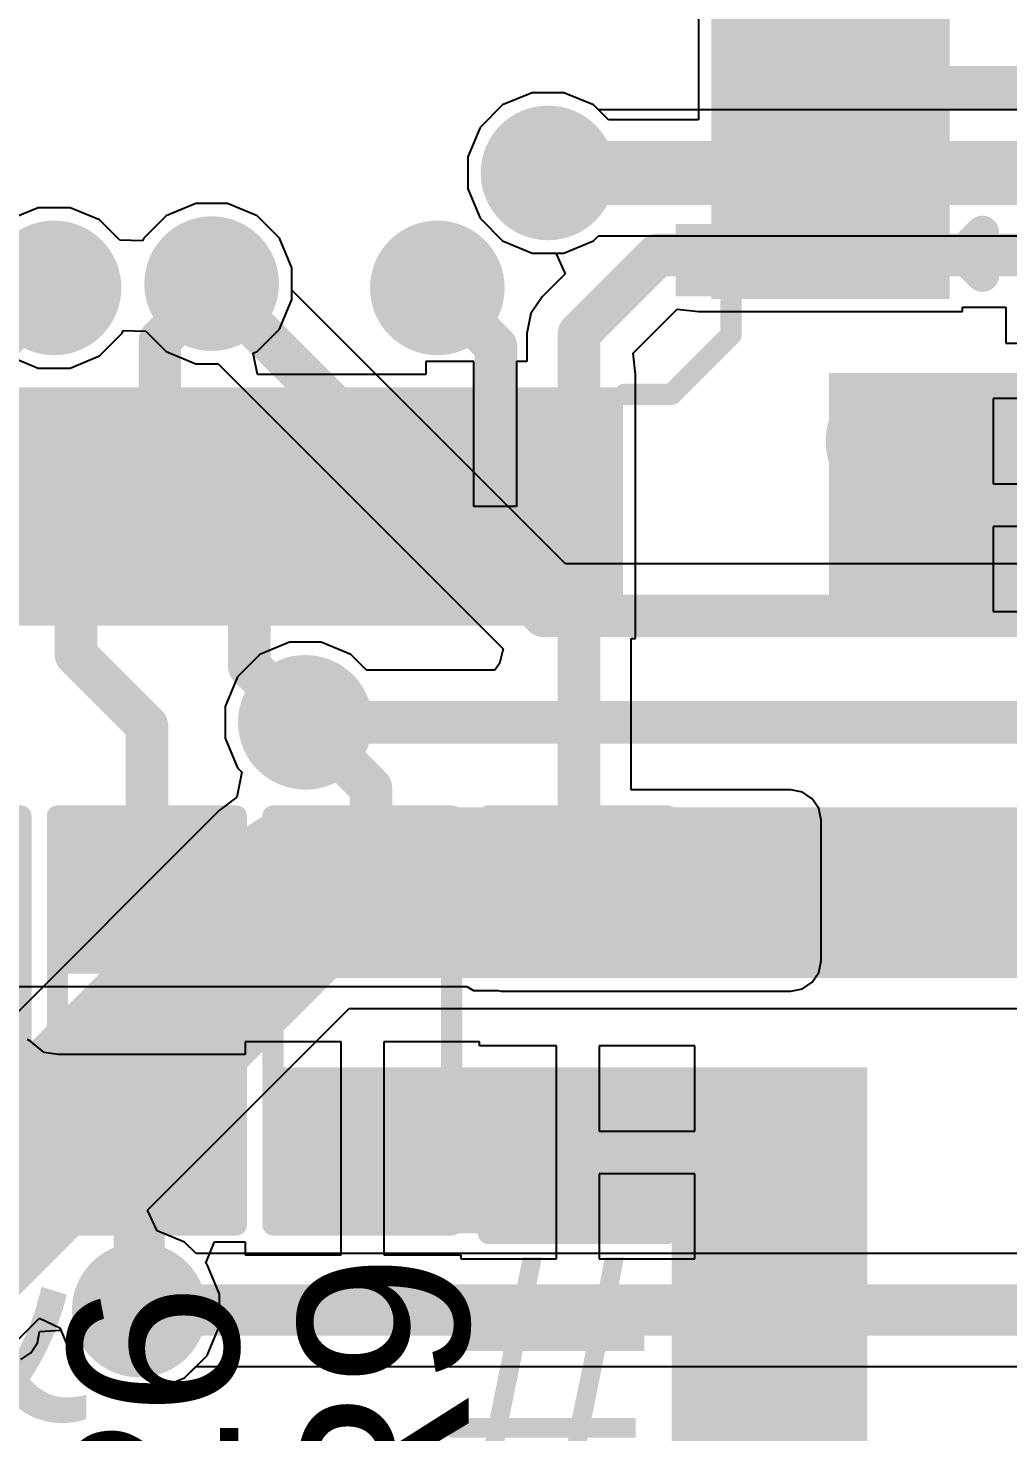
# Model space of a CAD drawing. Header units: millimetres. Extents: x -0.21 to 3.18, y -0.07 to 2.49.
# Drawn here: x 1.9569 to 2.187, y 0.9514 to 1.281 of the extents above; entities that cross this region are included whole.
import ezdxf

# ---------------------------------------------------------------- set-up
doc = ezdxf.new("R2010")
doc.units = ezdxf.units.MM
doc.header["$MEASUREMENT"] = 0
for name, color, linetype in [('BottomLayer', 5, 'Continuous'), ('BottomSolder', 6, 'Continuous'), ('TopLayer', 1, 'Continuous'), ('TopOverlay', 2, 'Continuous'), ('TopPaste', 8, 'Continuous'), ('TopSolder', 216, 'Continuous'), ('ViaHoleLayer', 16, 'Continuous')]:
    doc.layers.add(name, color=color, linetype=linetype)
doc.styles.add('Arial', font='', dxfattribs={"height": 0.2})
doc.styles.get('Arial').set_extended_font_data('Arial')

# ---------------------------------------------------------------- blocks, each defined once
blk = doc.blocks.new('48_LQFP__7_7___12')
at = {"layer": 'TopLayer'}
for points in [[(-0.10197, 0.19134), (-0.10197, 0.14331), (-0.11457, 0.14331), (-0.11457, 0.19134)], [(-0.08228, 0.19134), (-0.08228, 0.14331), (-0.09488, 0.14331), (-0.09488, 0.19134)], [(-0.0626, 0.19134), (-0.0626, 0.14331), (-0.0752, 0.14331), (-0.0752, 0.19134)], [(-0.04291, 0.19134), (-0.04291, 0.14331), (-0.05551, 0.14331), (-0.05551, 0.19134)], [(-0.02323, 0.19134), (-0.02323, 0.14331), (-0.03583, 0.14331), (-0.03583, 0.19134)], [(-0.00354, 0.19134), (-0.00354, 0.14331), (-0.01614, 0.14331), (-0.01614, 0.19134)], [(0.01614, 0.19134), (0.01614, 0.14331), (0.00354, 0.14331), (0.00354, 0.19134)], [(-0.14331, 0.11457), (-0.14331, 0.10197), (-0.19134, 0.10197), (-0.19134, 0.11457)], [(-0.14331, 0.09488), (-0.14331, 0.08228), (-0.19134, 0.08228), (-0.19134, 0.09488)], [(-0.14331, 0.0752), (-0.14331, 0.0626), (-0.19134, 0.0626), (-0.19134, 0.0752)], [(-0.14331, 0.05551), (-0.14331, 0.04291), (-0.19134, 0.04291), (-0.19134, 0.05551)]]:
    blk.add_hatch(color=1, dxfattribs=at).paths.add_polyline_path(points)
at = {"layer": 'TopOverlay'}
blk.add_hatch(color=2, dxfattribs=at).paths.add_polyline_path([(-0.14, 0.101), (-0.131, 0.101), (-0.131, 0.118), (-0.14, 0.118)])
at = {"layer": 'TopPaste'}
for points in [[(-0.10197, 0.19134), (-0.10197, 0.14331), (-0.11457, 0.14331), (-0.11457, 0.19134)], [(-0.08228, 0.19134), (-0.08228, 0.14331), (-0.09488, 0.14331), (-0.09488, 0.19134)], [(-0.0626, 0.19134), (-0.0626, 0.14331), (-0.0752, 0.14331), (-0.0752, 0.19134)], [(-0.04291, 0.19134), (-0.04291, 0.14331), (-0.05551, 0.14331), (-0.05551, 0.19134)], [(-0.02323, 0.19134), (-0.02323, 0.14331), (-0.03583, 0.14331), (-0.03583, 0.19134)], [(-0.00354, 0.19134), (-0.00354, 0.14331), (-0.01614, 0.14331), (-0.01614, 0.19134)], [(0.01614, 0.19134), (0.01614, 0.14331), (0.00354, 0.14331), (0.00354, 0.19134)], [(-0.14331, 0.11457), (-0.14331, 0.10197), (-0.19134, 0.10197), (-0.19134, 0.11457)], [(-0.14331, 0.09488), (-0.14331, 0.08228), (-0.19134, 0.08228), (-0.19134, 0.09488)], [(-0.14331, 0.0752), (-0.14331, 0.0626), (-0.19134, 0.0626), (-0.19134, 0.0752)], [(-0.14331, 0.05551), (-0.14331, 0.04291), (-0.19134, 0.04291), (-0.19134, 0.05551)]]:
    blk.add_hatch(color=8, dxfattribs=at).paths.add_polyline_path(points)
at = {"layer": 'TopSolder'}
for points in [[(-0.09797, 0.19534), (-0.09797, 0.13931), (-0.11857, 0.13931), (-0.11857, 0.19534)], [(-0.07828, 0.19534), (-0.07828, 0.13931), (-0.09888, 0.13931), (-0.09888, 0.19534)], [(-0.0586, 0.19534), (-0.0586, 0.13931), (-0.0792, 0.13931), (-0.0792, 0.19534)], [(-0.03891, 0.19534), (-0.03891, 0.13931), (-0.05951, 0.13931), (-0.05951, 0.19534)], [(-0.01923, 0.19534), (-0.01923, 0.13931), (-0.03983, 0.13931), (-0.03983, 0.19534)], [(0.00046, 0.19534), (0.00046, 0.13931), (-0.02014, 0.13931), (-0.02014, 0.19534)], [(0.02014, 0.19534), (0.02014, 0.13931), (-0.00046, 0.13931), (-0.00046, 0.19534)], [(0.03983, 0.19534), (0.03983, 0.13931), (0.01923, 0.13931), (0.01923, 0.19534)], [(-0.13931, 0.11857), (-0.13931, 0.09797), (-0.19534, 0.09797), (-0.19534, 0.11857)], [(-0.13931, 0.09888), (-0.13931, 0.07828), (-0.19534, 0.07828), (-0.19534, 0.09888)], [(-0.13931, 0.0792), (-0.13931, 0.0586), (-0.19534, 0.0586), (-0.19534, 0.0792)], [(-0.13931, 0.05951), (-0.13931, 0.03891), (-0.19534, 0.03891), (-0.19534, 0.05951)]]:
    blk.add_hatch(color=216, dxfattribs=at).paths.add_polyline_path(points)
at = {"layer": 'TopOverlay'}
for points, const_width in [([(-0.13, 0.141), (-0.144, 0.127)], 0.005), ([(-0.119, 0.141), (-0.13, 0.141)], 0.005), ([(-0.144, 0.127), (-0.144, 0.119)], 0.005), ([(-0.198, 0.108), (-0.203, 0.113)], 0.00787), ([(-0.203, 0.113), (-0.203, 0.103)], 0.00787), ([(-0.198, 0.108), (-0.203, 0.103)], 0.00787)]:
    blk.add_lwpolyline(points, dxfattribs=dict(at, const_width=const_width))
for points, const_width in [([(-0.13125, 0.141, 1), (-0.12875, 0.141, 1)], 0.0025), ([(-0.13125, 0.141, 1), (-0.12875, 0.141, 1)], 0.0025), ([(-0.12025, 0.141, 1), (-0.11775, 0.141, 1)], 0.0025), ([(-0.14525, 0.127, 1), (-0.14275, 0.127, 1)], 0.0025), ([(-0.14525, 0.127, 1), (-0.14275, 0.127, 1)], 0.0025), ([(-0.14525, 0.119, 1), (-0.14275, 0.119, 1)], 0.0025), ([(-0.20497, 0.113, 1), (-0.20103, 0.113, 1)], 0.00394), ([(-0.20497, 0.113, 1), (-0.20103, 0.113, 1)], 0.00394), ([(-0.19997, 0.108, 1), (-0.19603, 0.108, 1)], 0.00394), ([(-0.19997, 0.108, 1), (-0.19603, 0.108, 1)], 0.00394), ([(-0.20497, 0.103, 1), (-0.20103, 0.103, 1)], 0.00394), ([(-0.20497, 0.103, 1), (-0.20103, 0.103, 1)], 0.00394)]:
    blk.add_lwpolyline(points, format="xyb", close=True, dxfattribs=dict(at, const_width=const_width))
blk = doc.blocks.new('R___0603_24')
at = {"layer": 'TopLayer'}
for points in [[(-0.015, 0.0175), (-0.015, -0.0175), (-0.045, -0.0175), (-0.045, 0.0175)], [(0.045, 0.0175), (0.045, -0.0175), (0.015, -0.0175), (0.015, 0.0175)]]:
    blk.add_hatch(color=1, dxfattribs=at).paths.add_polyline_path(points)
at = {"layer": 'TopPaste'}
for points in [[(-0.015, 0.0175), (-0.015, -0.0175), (-0.045, -0.0175), (-0.045, 0.0175)], [(0.045, 0.0175), (0.045, -0.0175), (0.015, -0.0175), (0.015, 0.0175)]]:
    blk.add_hatch(color=8, dxfattribs=at).paths.add_polyline_path(points)
at = {"layer": 'TopSolder'}
for points in [[(-0.011, 0.0215), (-0.011, -0.0215), (-0.049, -0.0215), (-0.049, 0.0215)], [(0.049, 0.0215), (0.049, -0.0215), (0.011, -0.0215), (0.011, 0.0215)]]:
    blk.add_hatch(color=216, dxfattribs=at).paths.add_polyline_path(points)
at = {"layer": 'TopOverlay', "const_width": 0.005}
for points in [[(-0.048, 0.021), (-0.048, -0.021)], [(-0.048, 0.021), (0.048, 0.021)], [(0.048, 0.021), (0.048, -0.021)], [(-0.048, -0.021), (0.048, -0.021)]]:
    blk.add_lwpolyline(points, dxfattribs=at)
at = {"layer": 'TopOverlay', "const_width": 0.0025}
for points in [[(-0.04925, 0.021, 1), (-0.04675, 0.021, 1)], [(-0.04925, 0.021, 1), (-0.04675, 0.021, 1)], [(0.04675, 0.021, 1), (0.04925, 0.021, 1)], [(0.04675, 0.021, 1), (0.04925, 0.021, 1)], [(-0.04925, -0.021, 1), (-0.04675, -0.021, 1)], [(-0.04925, -0.021, 1), (-0.04675, -0.021, 1)], [(0.04675, -0.021, 1), (0.04925, -0.021, 1)], [(0.04675, -0.021, 1), (0.04925, -0.021, 1)]]:
    blk.add_lwpolyline(points, format="xyb", close=True, dxfattribs=at)
blk = doc.blocks.new('R___0603_26')
at = {"layer": 'TopLayer'}
for points in [[(-0.015, 0.0175), (-0.015, -0.0175), (-0.045, -0.0175), (-0.045, 0.0175)], [(0.045, 0.0175), (0.045, -0.0175), (0.015, -0.0175), (0.015, 0.0175)]]:
    blk.add_hatch(color=1, dxfattribs=at).paths.add_polyline_path(points)
at = {"layer": 'TopPaste'}
for points in [[(-0.015, 0.0175), (-0.015, -0.0175), (-0.045, -0.0175), (-0.045, 0.0175)], [(0.045, 0.0175), (0.045, -0.0175), (0.015, -0.0175), (0.015, 0.0175)]]:
    blk.add_hatch(color=8, dxfattribs=at).paths.add_polyline_path(points)
at = {"layer": 'TopSolder'}
for points in [[(-0.011, 0.0215), (-0.011, -0.0215), (-0.049, -0.0215), (-0.049, 0.0215)], [(0.049, 0.0215), (0.049, -0.0215), (0.011, -0.0215), (0.011, 0.0215)]]:
    blk.add_hatch(color=216, dxfattribs=at).paths.add_polyline_path(points)
at = {"layer": 'TopOverlay', "const_width": 0.005}
for points in [[(-0.048, -0.021), (-0.048, 0.021)], [(0.048, 0.021), (-0.048, 0.021)], [(0.048, -0.021), (0.048, 0.021)], [(0.048, -0.021), (-0.048, -0.021)]]:
    blk.add_lwpolyline(points, dxfattribs=at)
at = {"layer": 'TopOverlay', "const_width": 0.0025}
for points in [[(-0.04925, 0.021, 1), (-0.04675, 0.021, 1)], [(-0.04925, 0.021, 1), (-0.04675, 0.021, 1)], [(0.04675, 0.021, 1), (0.04925, 0.021, 1)], [(0.04675, 0.021, 1), (0.04925, 0.021, 1)], [(-0.04925, -0.021, 1), (-0.04675, -0.021, 1)], [(-0.04925, -0.021, 1), (-0.04675, -0.021, 1)], [(0.04675, -0.021, 1), (0.04925, -0.021, 1)], [(0.04675, -0.021, 1), (0.04925, -0.021, 1)]]:
    blk.add_lwpolyline(points, format="xyb", close=True, dxfattribs=at)
blk = doc.blocks.new('R___0603_41')
at = {"layer": 'TopLayer'}
for points in [[(-0.015, 0.0175), (-0.015, -0.0175), (-0.045, -0.0175), (-0.045, 0.0175)], [(0.045, 0.0175), (0.045, -0.0175), (0.015, -0.0175), (0.015, 0.0175)]]:
    blk.add_hatch(color=1, dxfattribs=at).paths.add_polyline_path(points)
at = {"layer": 'TopPaste'}
for points in [[(-0.015, 0.0175), (-0.015, -0.0175), (-0.045, -0.0175), (-0.045, 0.0175)], [(0.045, 0.0175), (0.045, -0.0175), (0.015, -0.0175), (0.015, 0.0175)]]:
    blk.add_hatch(color=8, dxfattribs=at).paths.add_polyline_path(points)
at = {"layer": 'TopSolder'}
for points in [[(-0.011, 0.0215), (-0.011, -0.0215), (-0.049, -0.0215), (-0.049, 0.0215)], [(0.049, 0.0215), (0.049, -0.0215), (0.011, -0.0215), (0.011, 0.0215)]]:
    blk.add_hatch(color=216, dxfattribs=at).paths.add_polyline_path(points)
at = {"layer": 'TopOverlay', "const_width": 0.005}
for points in [[(-0.048, -0.021), (-0.048, 0.021)], [(0.048, 0.021), (-0.048, 0.021)], [(0.048, -0.021), (0.048, 0.021)], [(0.048, -0.021), (-0.048, -0.021)]]:
    blk.add_lwpolyline(points, dxfattribs=at)
at = {"layer": 'TopOverlay', "const_width": 0.0025}
for points in [[(-0.04925, 0.021, 1), (-0.04675, 0.021, 1)], [(-0.04925, 0.021, 1), (-0.04675, 0.021, 1)], [(0.04675, 0.021, 1), (0.04925, 0.021, 1)], [(0.04675, 0.021, 1), (0.04925, 0.021, 1)], [(-0.04925, -0.021, 1), (-0.04675, -0.021, 1)], [(-0.04925, -0.021, 1), (-0.04675, -0.021, 1)], [(0.04675, -0.021, 1), (0.04925, -0.021, 1)], [(0.04675, -0.021, 1), (0.04925, -0.021, 1)]]:
    blk.add_lwpolyline(points, format="xyb", close=True, dxfattribs=at)
blk = doc.blocks.new('C___0603_118')
at = {"layer": 'TopLayer'}
for points in [[(-0.015, 0.0175), (-0.015, -0.0175), (-0.045, -0.0175), (-0.045, 0.0175)], [(0.045, 0.0175), (0.045, -0.0175), (0.015, -0.0175), (0.015, 0.0175)]]:
    blk.add_hatch(color=1, dxfattribs=at).paths.add_polyline_path(points)
at = {"layer": 'TopPaste'}
for points in [[(-0.015, 0.0175), (-0.015, -0.0175), (-0.045, -0.0175), (-0.045, 0.0175)], [(0.045, 0.0175), (0.045, -0.0175), (0.015, -0.0175), (0.015, 0.0175)]]:
    blk.add_hatch(color=8, dxfattribs=at).paths.add_polyline_path(points)
at = {"layer": 'TopSolder'}
for points in [[(-0.01264, 0.01986), (-0.01264, -0.01986), (-0.04736, -0.01986), (-0.04736, 0.01986)], [(0.04736, 0.01986), (0.04736, -0.01986), (0.01264, -0.01986), (0.01264, 0.01986)]]:
    blk.add_hatch(color=216, dxfattribs=at).paths.add_polyline_path(points)
at = {"layer": 'TopOverlay', "const_width": 0.005}
for points in [[(-0.049, 0.021), (-0.049, -0.021)], [(-0.049, 0.021), (-0.018, 0.021)], [(0.018, 0.021), (0.049, 0.021)], [(0.049, 0.021), (0.049, -0.021)], [(-0.049, -0.021), (-0.018, -0.021)], [(0.018, -0.021), (0.049, -0.021)]]:
    blk.add_lwpolyline(points, dxfattribs=at)
at = {"layer": 'TopOverlay', "const_width": 0.0025}
for points in [[(-0.05025, 0.021, 1), (-0.04775, 0.021, 1)], [(-0.05025, 0.021, 1), (-0.04775, 0.021, 1)], [(-0.01925, 0.021, 1), (-0.01675, 0.021, 1)], [(0.01675, 0.021, 1), (0.01925, 0.021, 1)], [(0.04775, 0.021, 1), (0.05025, 0.021, 1)], [(0.04775, 0.021, 1), (0.05025, 0.021, 1)], [(-0.05025, -0.021, 1), (-0.04775, -0.021, 1)], [(-0.05025, -0.021, 1), (-0.04775, -0.021, 1)], [(-0.01925, -0.021, 1), (-0.01675, -0.021, 1)], [(0.01675, -0.021, 1), (0.01925, -0.021, 1)], [(0.04775, -0.021, 1), (0.05025, -0.021, 1)], [(0.04775, -0.021, 1), (0.05025, -0.021, 1)]]:
    blk.add_lwpolyline(points, format="xyb", close=True, dxfattribs=at)

msp = doc.modelspace()

# ---------------------------------------------------------------- hatches: boundary and pattern name
at = {"layer": 'BottomLayer'}
h = msp.add_hatch(color=5, dxfattribs=at)
edge = h.paths.add_edge_path()
edge.add_arc((2.079, 1.247), 0.01181, 0, 360)
h = msp.add_hatch(color=5, dxfattribs=at)
edge = h.paths.add_edge_path()
edge.add_arc((2, 1.221), 0.01181, 0, 360)
h = msp.add_hatch(color=5, dxfattribs=at)
edge = h.paths.add_edge_path()
edge.add_arc((1.963, 1.22), 0.01181, 0, 360)
h = msp.add_hatch(color=5, dxfattribs=at)
edge = h.paths.add_edge_path()
edge.add_arc((2.053, 1.22), 0.01181, 0, 360)
h = msp.add_hatch(color=5, dxfattribs=at)
edge = h.paths.add_edge_path()
edge.add_arc((2.16, 1.184), 0.01181, 0, 360)
h = msp.add_hatch(color=5, dxfattribs=at)
edge = h.paths.add_edge_path()
edge.add_arc((2.022, 1.118), 0.01181, 0, 360)
h = msp.add_hatch(color=5, dxfattribs=at)
edge = h.paths.add_edge_path()
edge.add_arc((2.121, 1.078), 0.01181, 0, 360)
h = msp.add_hatch(color=5, dxfattribs=at)
edge = h.paths.add_edge_path()
edge.add_arc((2.12037, 1.01737), 0.01181, 0, 360)
h = msp.add_hatch(color=5, dxfattribs=at)
edge = h.paths.add_edge_path()
edge.add_arc((1.983, 0.98), 0.01181, 0, 360)
at = {"layer": 'BottomSolder'}
h = msp.add_hatch(color=6, dxfattribs=at)
edge = h.paths.add_edge_path()
edge.add_arc((2.079, 1.247), 0.01581, 0, 360)
h = msp.add_hatch(color=6, dxfattribs=at)
edge = h.paths.add_edge_path()
edge.add_arc((2, 1.221), 0.01581, 0, 360)
h = msp.add_hatch(color=6, dxfattribs=at)
edge = h.paths.add_edge_path()
edge.add_arc((1.963, 1.22), 0.01581, 0, 360)
h = msp.add_hatch(color=6, dxfattribs=at)
edge = h.paths.add_edge_path()
edge.add_arc((2.053, 1.22), 0.01581, 0, 360)
h = msp.add_hatch(color=6, dxfattribs=at)
edge = h.paths.add_edge_path()
edge.add_arc((2.16, 1.184), 0.01581, 0, 360)
h = msp.add_hatch(color=6, dxfattribs=at)
edge = h.paths.add_edge_path()
edge.add_arc((2.022, 1.118), 0.01581, 0, 360)
h = msp.add_hatch(color=6, dxfattribs=at)
edge = h.paths.add_edge_path()
edge.add_arc((2.121, 1.078), 0.01581, 0, 360)
h = msp.add_hatch(color=6, dxfattribs=at)
edge = h.paths.add_edge_path()
edge.add_arc((2.12037, 1.01737), 0.01581, 0, 360)
h = msp.add_hatch(color=6, dxfattribs=at)
edge = h.paths.add_edge_path()
edge.add_arc((1.983, 0.98), 0.01581, 0, 360)
at = {"layer": 'TopLayer'}
h = msp.add_hatch(color=1, dxfattribs=at)
edge = h.paths.add_edge_path()
edge.add_arc((2.079, 1.247), 0.01181, 0, 360)
h = msp.add_hatch(color=1, dxfattribs=at)
edge = h.paths.add_edge_path()
edge.add_arc((2, 1.221), 0.01181, 0, 360)
h = msp.add_hatch(color=1, dxfattribs=at)
edge = h.paths.add_edge_path()
edge.add_arc((1.963, 1.22), 0.01181, 0, 360)
h = msp.add_hatch(color=1, dxfattribs=at)
edge = h.paths.add_edge_path()
edge.add_arc((2.053, 1.22), 0.01181, 0, 360)
for points in [[(2.145, 1.146), (2.282, 1.146), (2.282, 1.2), (2.145, 1.2)], [(2.068, 1.062), (2.136, 1.062), (2.136, 1.095), (2.068, 1.095)], [(2.154, 0.998), (2.154, 1.037), (2.016, 1.037), (2.016, 0.998)], [(2.108, 0.775), (2.154, 0.775), (2.154, 1.035), (2.108, 1.035)]]:
    msp.add_hatch(color=1, dxfattribs=at).paths.add_polyline_path(points)
h = msp.add_hatch(color=1, dxfattribs=at)
edge = h.paths.add_edge_path()
edge.add_arc((2.16, 1.184), 0.01181, 0, 360)
h = msp.add_hatch(color=1, dxfattribs=at)
edge = h.paths.add_edge_path()
edge.add_arc((2.022, 1.118), 0.01181, 0, 360)
h = msp.add_hatch(color=1, dxfattribs=at)
edge = h.paths.add_edge_path()
edge.add_arc((2.121, 1.078), 0.01181, 0, 360)
h = msp.add_hatch(color=1, dxfattribs=at)
edge = h.paths.add_edge_path()
edge.add_arc((2.12037, 1.01737), 0.01181, 0, 360)
h = msp.add_hatch(color=1, dxfattribs=at)
edge = h.paths.add_edge_path()
edge.add_arc((1.983, 0.98), 0.01181, 0, 360)
at = {"layer": 'TopSolder'}
h = msp.add_hatch(color=216, dxfattribs=at)
edge = h.paths.add_edge_path()
edge.add_arc((2.079, 1.247), 0.01581, 0, 360)
h = msp.add_hatch(color=216, dxfattribs=at)
edge = h.paths.add_edge_path()
edge.add_arc((2, 1.221), 0.01581, 0, 360)
h = msp.add_hatch(color=216, dxfattribs=at)
edge = h.paths.add_edge_path()
edge.add_arc((1.963, 1.22), 0.01581, 0, 360)
h = msp.add_hatch(color=216, dxfattribs=at)
edge = h.paths.add_edge_path()
edge.add_arc((2.053, 1.22), 0.01581, 0, 360)
h = msp.add_hatch(color=216, dxfattribs=at)
edge = h.paths.add_edge_path()
edge.add_arc((2.16, 1.184), 0.01581, 0, 360)
h = msp.add_hatch(color=216, dxfattribs=at)
edge = h.paths.add_edge_path()
edge.add_arc((2.022, 1.118), 0.01581, 0, 360)
h = msp.add_hatch(color=216, dxfattribs=at)
edge = h.paths.add_edge_path()
edge.add_arc((2.121, 1.078), 0.01581, 0, 360)
h = msp.add_hatch(color=216, dxfattribs=at)
edge = h.paths.add_edge_path()
edge.add_arc((2.12037, 1.01737), 0.01581, 0, 360)
h = msp.add_hatch(color=216, dxfattribs=at)
edge = h.paths.add_edge_path()
edge.add_arc((1.983, 0.98), 0.01581, 0, 360)
at = {"layer": 'ViaHoleLayer'}
h = msp.add_hatch(color=16, dxfattribs=at)
edge = h.paths.add_edge_path()
edge.add_arc((2.079, 1.247), 0.00591, 0, 360)
h = msp.add_hatch(color=16, dxfattribs=at)
edge = h.paths.add_edge_path()
edge.add_arc((2, 1.221), 0.00591, 0, 360)
h = msp.add_hatch(color=16, dxfattribs=at)
edge = h.paths.add_edge_path()
edge.add_arc((1.963, 1.22), 0.00591, 0, 360)
h = msp.add_hatch(color=16, dxfattribs=at)
edge = h.paths.add_edge_path()
edge.add_arc((2.053, 1.22), 0.00591, 0, 360)
h = msp.add_hatch(color=16, dxfattribs=at)
edge = h.paths.add_edge_path()
edge.add_arc((2.16, 1.184), 0.00591, 0, 360)
h = msp.add_hatch(color=16, dxfattribs=at)
edge = h.paths.add_edge_path()
edge.add_arc((2.022, 1.118), 0.00591, 0, 360)
h = msp.add_hatch(color=16, dxfattribs=at)
edge = h.paths.add_edge_path()
edge.add_arc((2.121, 1.078), 0.00591, 0, 360)
h = msp.add_hatch(color=16, dxfattribs=at)
edge = h.paths.add_edge_path()
edge.add_arc((2.12037, 1.01737), 0.00591, 0, 360)
h = msp.add_hatch(color=16, dxfattribs=at)
edge = h.paths.add_edge_path()
edge.add_arc((1.983, 0.98), 0.00591, 0, 360)

# ---------------------------------------------------------------- linework, layer by layer
at = {"layer": 'BottomLayer'}
for p, q in [((2.07526, 1.26581), (2.06834, 1.26295)), ((2.08274, 1.26581), (2.07526, 1.26581)), ((2.08966, 1.26295), (2.08274, 1.26581)), ((2.06834, 1.26295), (2.06305, 1.25766)), ((2.09082, 1.26178), (2.08966, 1.26295)), ((2.239, 1.26178), (2.09082, 1.26178)), ((2.06305, 1.25766), (2.06019, 1.25074)), ((2.06019, 1.25074), (2.06019, 1.24326)), ((2.06019, 1.24326), (2.06305, 1.23634)), ((1.99626, 1.23981), (1.98934, 1.23695)), ((2.00374, 1.23981), (1.99626, 1.23981)), ((2.01066, 1.23695), (2.00374, 1.23981)), ((1.95926, 1.23881), (1.95234, 1.23595)), ((1.96674, 1.23881), (1.95926, 1.23881)), ((1.97366, 1.23595), (1.96674, 1.23881)), ((1.98934, 1.23695), (1.98405, 1.23166)), ((2.01595, 1.23166), (2.01066, 1.23695)), ((2.06305, 1.23634), (2.06834, 1.23105)), ((1.97844, 1.23117), (1.97366, 1.23595)), ((1.98379, 1.23103), (1.97844, 1.23117)), ((1.98405, 1.23166), (1.98379, 1.23103)), ((2.01881, 1.22474), (2.01595, 1.23166)), ((2.06834, 1.23105), (2.07526, 1.22819)), ((2.08274, 1.22819), (2.08966, 1.23105)), ((2.08966, 1.23105), (2.09082, 1.23222)), ((2.09082, 1.23222), (2.23288, 1.23222)), ((2.07526, 1.22819), (2.08274, 1.22819)), ((2.01881, 1.21949), (2.01881, 1.22474)), ((2.08307, 1.15524), (2.01881, 1.21949)), ((1.97895, 1.20934), (1.97921, 1.20997)), ((1.97921, 1.20997), (1.98456, 1.20983)), ((1.98456, 1.20983), (1.98934, 1.20505)), ((1.97366, 1.20405), (1.97895, 1.20934)), ((1.95234, 1.20405), (1.95926, 1.20119)), ((1.96674, 1.20119), (1.97366, 1.20405)), ((1.98934, 1.20505), (1.99626, 1.20219)), ((1.95926, 1.20119), (1.96674, 1.20119)), ((1.99626, 1.20219), (2.00151, 1.20219)), ((2.00151, 1.20219), (2.06846, 1.13524)), ((2.29791, 1.15524), (2.08307, 1.15524)), ((2.01134, 1.13395), (2.00605, 1.12866)), ((2.01826, 1.13681), (2.01134, 1.13395)), ((2.02574, 1.13681), (2.01826, 1.13681)), ((2.03266, 1.13395), (2.02574, 1.13681)), ((2.03637, 1.13024), (2.03266, 1.13395)), ((2.06846, 1.13524), (2.06759, 1.13178)), ((2.06759, 1.13178), (2.06654, 1.13024)), ((2.00605, 1.12866), (2.00319, 1.12174)), ((2.06654, 1.13024), (2.03637, 1.13024)), ((2.00319, 1.12174), (2.00319, 1.11426)), ((2.00319, 1.11426), (2.00605, 1.10734)), ((2.0071, 1.10629), (2.00589, 1.10044)), ((2.00605, 1.10734), (2.0071, 1.10629)), ((2.00589, 1.10044), (2.00174, 1.09726)), ((2.00174, 1.09726), (1.91474, 1.01026)), ((1.98494, 1.00343), (2.03228, 1.05077)), ((2.03228, 1.05077), (2.65872, 1.05077)), ((1.9872, 0.99862), (1.98494, 1.00343)), ((1.99366, 0.99595), (1.9872, 0.99862)), ((1.99635, 0.99325), (1.99366, 0.99595)), ((2.25765, 0.99325), (1.99635, 0.99325)), ((1.95326, 0.97174), (1.95957, 0.97806)), ((1.95957, 0.97806), (1.96438, 0.9758)), ((1.96438, 0.9758), (1.96705, 0.96934)), ((1.96705, 0.96934), (1.97234, 0.96405)), ((1.99366, 0.96405), (1.99635, 0.96675)), ((1.99635, 0.96675), (2.25765, 0.96675)), ((1.97234, 0.96405), (1.97926, 0.96119)), ((1.98674, 0.96119), (1.99366, 0.96405)), ((1.97926, 0.96119), (1.98674, 0.96119))]:
    msp.add_line(p, q, dxfattribs=at)
for points, const_width in [([(2.079, 1.247), (2.239, 1.247)], 0.015), ([(1.939, 1.22), (1.963, 1.22)], 0.012), ([(2, 1.221), (2.078, 1.143)], 0.01), ([(2.078, 1.143), (2.89069, 1.143)], 0.01), ([(2.022, 1.118), (2.863, 1.118)], 0.01), ([(1.934, 0.991), (2.021, 1.078)], 0.04), ([(2.021, 1.078), (2.121, 1.078)], 0.04), ([(2.121, 1.078), (2.67, 1.078)], 0.04), ([(1.983, 0.98), (2.271, 0.98)], 0.012)]:
    msp.add_lwpolyline(points, dxfattribs=dict(at, const_width=const_width))
for points, const_width in [([(2.07525, 1.247, 1), (2.08275, 1.247, 1)], 0.0075), ([(1.96, 1.22, 1), (1.966, 1.22, 1)], 0.006), ([(1.9975, 1.221, 1), (2.0025, 1.221, 1)], 0.005), ([(2.0755, 1.143, 1), (2.0805, 1.143, 1)], 0.005), ([(2.0755, 1.143, 1), (2.0805, 1.143, 1)], 0.005), ([(2.0195, 1.118, 1), (2.0245, 1.118, 1)], 0.005), ([(2.011, 1.078, 1), (2.031, 1.078, 1)], 0.02), ([(2.011, 1.078, 1), (2.031, 1.078, 1)], 0.02), ([(2.111, 1.078, 1), (2.131, 1.078, 1)], 0.02), ([(2.111, 1.078, 1), (2.131, 1.078, 1)], 0.02), ([(1.98, 0.98, 1), (1.986, 0.98, 1)], 0.006)]:
    msp.add_lwpolyline(points, format="xyb", close=True, dxfattribs=dict(at, const_width=const_width))
at = {"layer": 'TopLayer'}
for p, q in [((2.11431, 1.29317), (2.11431, 1.25944)), ((2.07526, 1.26581), (2.06834, 1.26295)), ((2.08274, 1.26581), (2.07526, 1.26581)), ((2.08966, 1.26295), (2.08274, 1.26581)), ((2.06834, 1.26295), (2.06305, 1.25766)), ((2.09316, 1.25944), (2.08966, 1.26295)), ((2.11431, 1.25944), (2.09316, 1.25944)), ((2.06305, 1.25766), (2.06019, 1.25074)), ((2.06019, 1.25074), (2.06019, 1.24326)), ((2.06019, 1.24326), (2.06305, 1.23634)), ((1.99626, 1.23981), (1.98934, 1.23695)), ((2.00374, 1.23981), (1.99626, 1.23981)), ((2.01066, 1.23695), (2.00374, 1.23981)), ((1.95926, 1.23881), (1.95234, 1.23595)), ((1.96674, 1.23881), (1.95926, 1.23881)), ((1.97366, 1.23595), (1.96674, 1.23881)), ((1.98934, 1.23695), (1.98405, 1.23166)), ((2.01595, 1.23166), (2.01066, 1.23695)), ((2.06305, 1.23634), (2.06834, 1.23105)), ((1.97844, 1.23117), (1.97366, 1.23595)), ((1.98379, 1.23103), (1.97844, 1.23117)), ((1.98405, 1.23166), (1.98379, 1.23103)), ((2.01881, 1.22474), (2.01595, 1.23166)), ((2.06834, 1.23105), (2.07526, 1.22819)), ((2.07526, 1.22819), (2.08081, 1.22819)), ((2.08081, 1.22819), (2.08299, 1.22329)), ((2.01881, 1.21726), (2.01881, 1.22474)), ((2.08299, 1.22329), (2.07762, 1.21792)), ((2.01595, 1.21034), (2.01881, 1.21726)), ((2.07762, 1.21792), (2.07496, 1.21395)), ((2.07496, 1.21395), (2.07403, 1.20927)), ((2.099, 1.20469), (2.10931, 1.215)), ((2.10931, 1.215), (2.11431, 1.21443)), ((2.11431, 1.21443), (2.11431, 1.21443)), ((2.11431, 1.21443), (2.17634, 1.21443)), ((2.17634, 1.21443), (2.17634, 1.2155)), ((2.17634, 1.2155), (2.1865, 1.2155)), ((2.1865, 1.2155), (2.1865, 1.207)), ((2.01066, 1.20505), (2.01595, 1.21034)), ((2.07403, 1.20927), (2.07403, 1.20269)), ((2.1865, 1.207), (2.19331, 1.207)), ((2.00979, 1.20469), (2.01066, 1.20505)), ((2.01078, 1.19969), (2.00979, 1.20469)), ((2.09957, 1.19969), (2.099, 1.20469)), ((2.06158, 1.20269), (2.05028, 1.20269)), ((2.05028, 1.20269), (2.05028, 1.19969)), ((2.06158, 1.16868), (2.06158, 1.20269)), ((2.07403, 1.20269), (2.07158, 1.20269)), ((2.07158, 1.20269), (2.07158, 1.16868)), ((2.05028, 1.19969), (2.01078, 1.19969)), ((2.09957, 1.13766), (2.09957, 1.19969)), ((2.09957, 1.19969), (2.09957, 1.19969)), ((2.206, 1.194), (2.1835, 1.194)), ((2.1835, 1.194), (2.1835, 1.174)), ((2.1835, 1.174), (2.206, 1.174)), ((2.07158, 1.16868), (2.06158, 1.16868)), ((2.206, 1.164), (2.1835, 1.164)), ((2.1835, 1.164), (2.1835, 1.144)), ((2.1835, 1.144), (2.206, 1.144)), ((2.0985, 1.10214), (2.0985, 1.13766)), ((2.0985, 1.13766), (2.09957, 1.13766)), ((2.136, 1.10214), (2.0985, 1.10214)), ((2.13873, 1.10159), (2.136, 1.10214)), ((2.14105, 1.10005), (2.13873, 1.10159)), ((2.14259, 1.09773), (2.14105, 1.10005)), ((2.14314, 1.095), (2.14259, 1.09773)), ((2.14314, 1.062), (2.14314, 1.095)), ((2.14259, 1.05927), (2.14314, 1.062)), ((2.14105, 1.05695), (2.14259, 1.05927)), ((1.9097, 1.056), (1.9587, 1.056)), ((1.9587, 1.056), (1.9587, 1.056)), ((1.9587, 1.056), (1.9603, 1.056)), ((1.9603, 1.056), (1.9603, 1.056)), ((1.9603, 1.056), (2.0093, 1.056)), ((2.0093, 1.056), (2.0093, 1.056)), ((2.0093, 1.056), (2.0109, 1.056)), ((2.0109, 1.056), (2.0109, 1.056)), ((2.0109, 1.056), (2.0599, 1.056)), ((2.0599, 1.056), (2.0615, 1.055)), ((2.0615, 1.055), (2.0615, 1.055)), ((2.0615, 1.055), (2.06731, 1.055)), ((2.06731, 1.055), (2.068, 1.05486)), ((2.068, 1.05486), (2.136, 1.05486)), ((2.136, 1.05486), (2.13873, 1.05541)), ((2.13873, 1.05541), (2.14105, 1.05695)), ((1.95752, 1.04305), (1.95678, 1.04354)), ((1.96067, 1.04049), (1.95752, 1.04305)), ((2.0304, 1.043), (2.0079, 1.043)), ((2.0079, 1.043), (2.0079, 1.04)), ((2.0304, 1.018), (2.0304, 1.043)), ((2.0629, 1.043), (2.0404, 1.043)), ((2.0404, 1.043), (2.0404, 1.018)), ((2.0629, 1.042), (2.0629, 1.043)), ((2.081, 1.042), (2.0629, 1.042)), ((2.081, 1.017), (2.081, 1.042)), ((2.1135, 1.042), (2.091, 1.042)), ((2.091, 1.042), (2.091, 1.022)), ((2.1135, 1.022), (2.1135, 1.042)), ((1.96392, 1.04), (1.96067, 1.04049)), ((2.0079, 1.04), (1.96392, 1.04)), ((2.091, 1.022), (2.1135, 1.022)), ((2.0304, 0.993), (2.0304, 1.018)), ((2.0404, 1.018), (2.0404, 0.993)), ((2.081, 0.992), (2.081, 1.017)), ((2.1135, 1.012), (2.091, 1.012)), ((2.091, 1.012), (2.091, 0.992)), ((2.1135, 0.992), (2.1135, 1.012)), ((1.9986, 0.991), (2.00067, 0.996)), ((2.00067, 0.996), (2.0079, 0.996)), ((2.0079, 0.996), (2.0079, 0.993)), ((2.0079, 0.993), (2.0304, 0.993)), ((2.0404, 0.993), (2.0585, 0.993)), ((2.0585, 0.993), (2.0585, 0.992)), ((1.99895, 0.99066), (1.9986, 0.991)), ((2.00181, 0.98374), (1.99895, 0.99066)), ((2.0585, 0.992), (2.081, 0.992)), ((2.091, 0.992), (2.1135, 0.992)), ((2.00181, 0.97626), (2.00181, 0.98374)), ((1.99895, 0.96934), (2.00181, 0.97626)), ((1.95907, 0.97227), (1.95961, 0.975)), ((1.95961, 0.975), (1.96461, 0.97524)), ((1.96461, 0.97524), (1.96705, 0.96934)), ((1.95521, 0.96841), (1.95752, 0.96995)), ((1.95752, 0.96995), (1.95907, 0.97227)), ((1.96705, 0.96934), (1.97234, 0.96405)), ((1.99366, 0.96405), (1.99895, 0.96934)), ((1.97234, 0.96405), (1.97926, 0.96119)), ((1.98674, 0.96119), (1.99366, 0.96405)), ((1.97926, 0.96119), (1.98674, 0.96119))]:
    msp.add_line(p, q, dxfattribs=at)
for points, const_width in [([(2.14532, 1.2671), (2.2719, 1.2671)], 0.01), ([(2.079, 1.247), (2.07921, 1.24721)], 0.01), ([(2.07921, 1.24721), (2.14511, 1.24721)], 0.01), ([(2.14511, 1.24721), (2.14532, 1.24742)], 0.01), ([(2.08627, 1.20927), (2.10473, 1.22773)], 0.01), ([(2.10473, 1.22773), (2.14532, 1.22773)], 0.01), ([(2.14532, 1.22773), (2.25973, 1.22773)], 0.01), ([(1.94847, 1.20547), (1.963, 1.22)], 0.01), ([(1.98784, 1.20769), (2, 1.21985)], 0.01), ([(2, 1.21985), (2, 1.221)], 0.01), ([(2.053, 1.22), (2.06679, 1.20621)], 0.01), ([(2.08627, 1.16868), (2.08627, 1.20927)], 0.01), ([(1.98784, 1.16868), (1.98784, 1.20769)], 0.01), ([(2.06679, 1.16889), (2.06679, 1.20621)], 0.01), ([(1.96816, 1.13384), (1.96816, 1.16868)], 0.01), ([(2.00753, 1.16868), (2.00883, 1.16738)], 0.01), ([(2.06658, 1.16868), (2.06679, 1.16889)], 0.01), ([(2.08627, 1.07727), (2.08627, 1.16868)], 0.01), ([(2.00883, 1.13117), (2.00883, 1.16738)], 0.01), ([(1.96816, 1.13384), (1.9848, 1.1172)], 0.01), ([(2.00883, 1.13117), (2.022, 1.118)], 0.01), ([(1.9848, 1.078), (1.9848, 1.1172)], 0.01), ([(2.022, 1.118), (2.0374, 1.1026)], 0.01), ([(2.0374, 1.093), (2.0374, 1.1026)], 0.01), ([(2.086, 1.077), (2.08627, 1.07727)], 0.025), ([(2.08627, 1.07727), (2.08677, 1.07777)], 0.025), ([(2.12077, 1.07777), (2.121, 1.078)], 0.025), ([(2.0354, 1.018), (2.0359, 1.0175)], 0.022), ([(2.0359, 1.0175), (2.0855, 1.0175)], 0.022), ([(2.08637, 1.01737), (2.12037, 1.01737)], 0.025), ([(2.0855, 1.0175), (2.086, 1.017)], 0.022), ([(1.983, 0.98), (1.983, 1.0162)], 0.012), ([(1.983, 1.0162), (1.9848, 1.018)], 0.01)]:
    msp.add_lwpolyline(points, dxfattribs=dict(at, const_width=const_width))
for points, const_width in [([(2.14282, 1.2671, 1), (2.14782, 1.2671, 1)], 0.005), ([(2.0765, 1.247, 1), (2.0815, 1.247, 1)], 0.005), ([(2.07671, 1.24721, 1), (2.08171, 1.24721, 1)], 0.005), ([(2.07671, 1.24721, 1), (2.08171, 1.24721, 1)], 0.005), ([(2.14261, 1.24721, 1), (2.14761, 1.24721, 1)], 0.005), ([(2.14261, 1.24721, 1), (2.14761, 1.24721, 1)], 0.005), ([(2.14282, 1.24742, 1), (2.14782, 1.24742, 1)], 0.005), ([(2.10223, 1.22773, 1), (2.10723, 1.22773, 1)], 0.005), ([(2.10223, 1.22773, 1), (2.10723, 1.22773, 1)], 0.005), ([(2.14282, 1.22773, 1), (2.14782, 1.22773, 1)], 0.005), ([(2.14282, 1.22773, 1), (2.14782, 1.22773, 1)], 0.005), ([(1.9605, 1.22, 1), (1.9655, 1.22, 1)], 0.005), ([(1.9975, 1.221, 1), (2.0025, 1.221, 1)], 0.005), ([(1.9975, 1.21985, 1), (2.0025, 1.21985, 1)], 0.005), ([(1.9975, 1.21985, 1), (2.0025, 1.21985, 1)], 0.005), ([(2.0505, 1.22, 1), (2.0555, 1.22, 1)], 0.005), ([(2.08377, 1.20927, 1), (2.08877, 1.20927, 1)], 0.005), ([(2.08377, 1.20927, 1), (2.08877, 1.20927, 1)], 0.005), ([(1.98534, 1.20769, 1), (1.99034, 1.20769, 1)], 0.005), ([(1.98534, 1.20769, 1), (1.99034, 1.20769, 1)], 0.005), ([(2.06429, 1.20621, 1), (2.06929, 1.20621, 1)], 0.005), ([(2.06429, 1.20621, 1), (2.06929, 1.20621, 1)], 0.005), ([(1.96566, 1.16868, 1), (1.97066, 1.16868, 1)], 0.005), ([(1.98534, 1.16868, 1), (1.99034, 1.16868, 1)], 0.005), ([(2.00503, 1.16868, 1), (2.01003, 1.16868, 1)], 0.005), ([(2.06408, 1.16868, 1), (2.06908, 1.16868, 1)], 0.005), ([(2.06429, 1.16889, 1), (2.06929, 1.16889, 1)], 0.005), ([(2.06429, 1.16889, 1), (2.06929, 1.16889, 1)], 0.005), ([(2.08377, 1.16868, 1), (2.08877, 1.16868, 1)], 0.005), ([(2.08377, 1.16868, 1), (2.08877, 1.16868, 1)], 0.005), ([(2.00633, 1.16738, 1), (2.01133, 1.16738, 1)], 0.005), ([(2.00633, 1.16738, 1), (2.01133, 1.16738, 1)], 0.005), ([(1.96566, 1.13384, 1), (1.97066, 1.13384, 1)], 0.005), ([(1.96566, 1.13384, 1), (1.97066, 1.13384, 1)], 0.005), ([(2.00633, 1.13117, 1), (2.01133, 1.13117, 1)], 0.005), ([(2.00633, 1.13117, 1), (2.01133, 1.13117, 1)], 0.005), ([(1.9823, 1.1172, 1), (1.9873, 1.1172, 1)], 0.005), ([(1.9823, 1.1172, 1), (1.9873, 1.1172, 1)], 0.005), ([(2.0195, 1.118, 1), (2.0245, 1.118, 1)], 0.005), ([(2.0195, 1.118, 1), (2.0245, 1.118, 1)], 0.005), ([(2.0349, 1.1026, 1), (2.0399, 1.1026, 1)], 0.005), ([(2.0349, 1.1026, 1), (2.0399, 1.1026, 1)], 0.005), ([(2.0349, 1.093, 1), (2.0399, 1.093, 1)], 0.005), ([(2.07975, 1.077, 1), (2.09225, 1.077, 1)], 0.0125), ([(2.08002, 1.07727, 1), (2.09252, 1.07727, 1)], 0.0125), ([(2.08002, 1.07727, 1), (2.09252, 1.07727, 1)], 0.0125), ([(2.08052, 1.07777, 1), (2.09302, 1.07777, 1)], 0.0125), ([(2.11452, 1.07777, 1), (2.12702, 1.07777, 1)], 0.0125), ([(2.11475, 1.078, 1), (2.12725, 1.078, 1)], 0.0125), ([(1.9823, 1.078, 1), (1.9873, 1.078, 1)], 0.005), ([(2.08377, 1.07727, 1), (2.08877, 1.07727, 1)], 0.005), ([(2.0299, 1.018, 1), (2.0409, 1.018, 1)], 0.011), ([(2.0304, 1.0175, 1), (2.0414, 1.0175, 1)], 0.011), ([(2.0304, 1.0175, 1), (2.0414, 1.0175, 1)], 0.011), ([(2.08012, 1.01737, 1), (2.09262, 1.01737, 1)], 0.0125), ([(2.08, 1.0175, 1), (2.091, 1.0175, 1)], 0.011), ([(2.08, 1.0175, 1), (2.091, 1.0175, 1)], 0.011), ([(2.11412, 1.01737, 1), (2.12662, 1.01737, 1)], 0.0125), ([(2.0805, 1.017, 1), (2.0915, 1.017, 1)], 0.011), ([(1.98, 1.0162, 1), (1.986, 1.0162, 1)], 0.006), ([(1.9823, 1.018, 1), (1.9873, 1.018, 1)], 0.005), ([(1.9805, 1.0162, 1), (1.9855, 1.0162, 1)], 0.005), ([(1.98, 0.98, 1), (1.986, 0.98, 1)], 0.006)]:
    msp.add_lwpolyline(points, format="xyb", close=True, dxfattribs=dict(at, const_width=const_width))

# ---------------------------------------------------------------- block references
for name, p, rotation in [('48_LQFP__7_7___12', (1.978, 1.336), 180), ('R___0603_26', (1.9342, 1.048), 270), ('R___0603_24', (1.9848, 1.048), 90), ('R___0603_41', (2.0354, 1.048), 270), ('C___0603_118', (2.086, 1.047), 90)]:
    msp.add_blockref(name, p, dxfattribs=dict(rotation=rotation))

# ---------------------------------------------------------------- texts
at = {"layer": 'TopOverlay', "style": 'Arial'}
for s, height, rotation, p in [('&', 0.06, 360, (1.916, 0.95399)), ('#', 0.06, 180, (2.102, 0.99236)), ('R9', 0.04, 90, (2.06039, 0.92168)), ('R26', 0.04, 90, (2.00629, 0.88368))]:
    msp.add_text(s, height=height, rotation=rotation, dxfattribs=at).set_placement(p)

doc.saveas('drawing.dxf')
